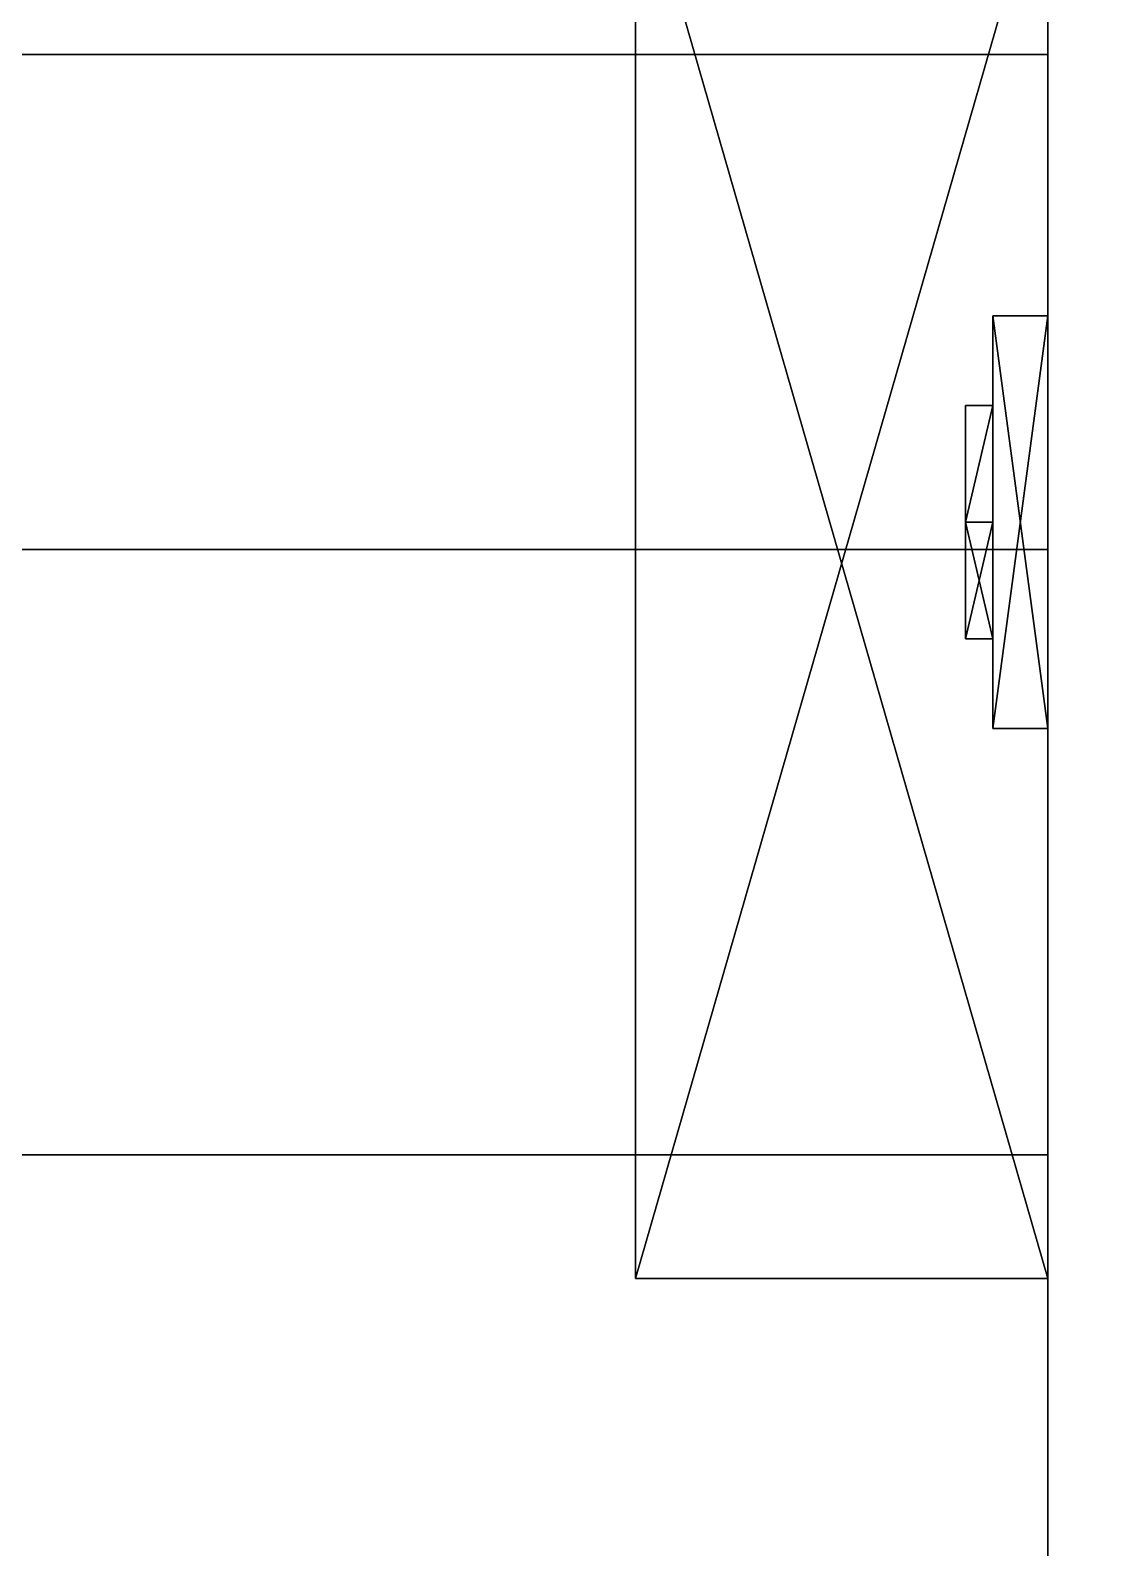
# Model space of a CAD drawing. Extents: x -100 to 4856, y -100 to 4830.
# Drawn here: x 1787.5 to 1826.6, y 505.7 to 560.9 of the extents above; entities that cross this region are included whole.
import ezdxf

# ---------------------------------------------------------------- set-up
doc = ezdxf.new("R2010")
doc.units = 0
for name, color, linetype in [('LAYER0', 7, 'CONTINUOUS'), ('LAYER1171', 253, 'CONTINUOUS'), ('LAYER1173', 253, 'CONTINUOUS'), ('LAYER1175', 253, 'CONTINUOUS'), ('LAYER1177', 253, 'CONTINUOUS'), ('LAYER1179', 253, 'CONTINUOUS'), ('LAYER1209', 7, 'CONTINUOUS'), ('LAYER835', 7, 'CONTINUOUS'), ('LAYER841', 7, 'CONTINUOUS'), ('LAYER844', 7, 'CONTINUOUS'), ('LAYER847', 7, 'CONTINUOUS'), ('LAYER851', 7, 'CONTINUOUS')]:
    doc.layers.add(name, color=color, linetype=linetype)

msp = doc.modelspace()

# ---------------------------------------------------------------- linework, layer by layer
at = {"layer": 'LAYER0', "invisible_edges": 1}
for points in [[(4856, 4830, -5), (-100, -100, -5), (-100, 4830, -5), (4856, 4830, -5)], [(-100, -100, -5), (4856, 4830, -5), (4856, -100, -5), (-100, -100, -5)], [(4856, -100), (-100, 4830), (-100, -100), (4856, -100)], [(-100, 4830), (4856, -100), (4856, 4830), (-100, 4830)]]:
    msp.add_3dface(points, dxfattribs=at)
at = {"layer": 'LAYER1171'}
for points in [[(1824.5, 515.5, 176.2174), (1809.5, 567.5, 176.2174), (1824.5, 567.5, 176.2174), (1824.5, 515.5, 176.2174)], [(1809.5, 515.5, 176.2174), (1809.5, 567.5, 176.2174), (1824.5, 515.5, 176.2174), (1809.5, 515.5, 176.2174)], [(1824.5, 567.5, 189.7826), (1809.5, 515.5, 189.7826), (1824.5, 515.5, 189.7826), (1824.5, 567.5, 189.7826)], [(1809.5, 567.5, 189.7826), (1809.5, 515.5, 189.7826), (1824.5, 567.5, 189.7826), (1809.5, 567.5, 189.7826)], [(1809.5, 515.5, 176.2174), (1809.5, 567.5, 189.7826), (1809.5, 567.5, 176.2174), (1809.5, 515.5, 176.2174)], [(1809.5, 515.5, 189.7826), (1809.5, 567.5, 189.7826), (1809.5, 515.5, 176.2174), (1809.5, 515.5, 189.7826)], [(1824.5, 535.5, 209), (1824.5, 550.5, 209), (1822.5, 550.5, 209), (1824.5, 535.5, 209)], [(1822.5, 535.5, 209), (1824.5, 535.5, 209), (1822.5, 550.5, 209), (1822.5, 535.5, 209)], [(1824.5, 550.5, 157), (1824.5, 535.5, 157), (1822.5, 535.5, 157), (1824.5, 550.5, 157)], [(1822.5, 550.5, 157), (1824.5, 550.5, 157), (1822.5, 535.5, 157), (1822.5, 550.5, 157)], [(1822.5, 550.5, 209), (1824.5, 550.5, 209), (1824.5, 550.5, 157), (1822.5, 550.5, 209)], [(1822.5, 550.5, 157), (1822.5, 550.5, 209), (1824.5, 550.5, 157), (1822.5, 550.5, 157)], [(1822.5, 535.5, 209), (1822.5, 550.5, 209), (1822.5, 550.5, 157), (1822.5, 535.5, 209)], [(1822.5, 535.5, 157), (1822.5, 535.5, 209), (1822.5, 550.5, 157), (1822.5, 535.5, 157)], [(1822.5, 547.24, 201.087), (1821.5, 543, 196.2939), (1821.5, 547.24, 201.087), (1822.5, 547.24, 201.087)], [(1822.5, 543, 196.2939), (1821.5, 543, 196.2939), (1822.5, 547.24, 201.087), (1822.5, 543, 196.2939)], [(1822.5, 547.24, 201.087), (1821.5, 543, 205.88), (1822.5, 543, 205.88), (1822.5, 547.24, 201.087)], [(1821.5, 547.24, 201.087), (1821.5, 543, 205.88), (1822.5, 547.24, 201.087), (1821.5, 547.24, 201.087)], [(1821.5, 547.24, 201.087), (1821.5, 538.76, 201.087), (1821.5, 543, 205.88), (1821.5, 547.24, 201.087)], [(1821.5, 543, 196.2939), (1821.5, 538.76, 201.087), (1821.5, 547.24, 201.087), (1821.5, 543, 196.2939)], [(1822.5, 547.24, 164.913), (1821.5, 543, 160.12), (1821.5, 547.24, 164.913), (1822.5, 547.24, 164.913)], [(1822.5, 543, 160.12), (1821.5, 543, 160.12), (1822.5, 547.24, 164.913), (1822.5, 543, 160.12)], [(1822.5, 547.24, 164.913), (1821.5, 543, 169.7061), (1822.5, 543, 169.7061), (1822.5, 547.24, 164.913)], [(1821.5, 547.24, 164.913), (1821.5, 543, 169.7061), (1822.5, 547.24, 164.913), (1821.5, 547.24, 164.913)], [(1821.5, 547.24, 164.913), (1821.5, 538.76, 164.913), (1821.5, 543, 169.7061), (1821.5, 547.24, 164.913)], [(1821.5, 543, 160.12), (1821.5, 538.76, 164.913), (1821.5, 547.24, 164.913), (1821.5, 543, 160.12)], [(1822.5, 547.24, 201.087), (1822.5, 543, 196.2939), (1822.5, 543, 205.88), (1822.5, 547.24, 201.087)], [(1822.5, 547.24, 164.913), (1822.5, 543, 160.12), (1822.5, 543, 169.7061), (1822.5, 547.24, 164.913)], [(1822.5, 543, 196.2939), (1821.5, 538.76, 201.087), (1821.5, 543, 196.2939), (1822.5, 543, 196.2939)], [(1822.5, 538.76, 201.087), (1821.5, 538.76, 201.087), (1822.5, 543, 196.2939), (1822.5, 538.76, 201.087)], [(1822.5, 538.76, 201.087), (1821.5, 543, 205.88), (1821.5, 538.76, 201.087), (1822.5, 538.76, 201.087)], [(1822.5, 543, 205.88), (1821.5, 543, 205.88), (1822.5, 538.76, 201.087), (1822.5, 543, 205.88)], [(1822.5, 543, 160.12), (1821.5, 538.76, 164.913), (1821.5, 543, 160.12), (1822.5, 543, 160.12)], [(1822.5, 538.76, 164.913), (1821.5, 538.76, 164.913), (1822.5, 543, 160.12), (1822.5, 538.76, 164.913)], [(1822.5, 538.76, 164.913), (1821.5, 543, 169.7061), (1821.5, 538.76, 164.913), (1822.5, 538.76, 164.913)], [(1822.5, 543, 169.7061), (1821.5, 543, 169.7061), (1822.5, 538.76, 164.913), (1822.5, 543, 169.7061)], [(1822.5, 543, 196.2939), (1822.5, 538.76, 201.087), (1822.5, 543, 205.88), (1822.5, 543, 196.2939)], [(1822.5, 543, 160.12), (1822.5, 538.76, 164.913), (1822.5, 543, 169.7061), (1822.5, 543, 160.12)], [(1824.5, 535.5, 157), (1824.5, 535.5, 209), (1822.5, 535.5, 209), (1824.5, 535.5, 157)], [(1822.5, 535.5, 157), (1824.5, 535.5, 157), (1822.5, 535.5, 209), (1822.5, 535.5, 157)], [(1824.5, 515.5, 189.7826), (1809.5, 515.5, 176.2174), (1824.5, 515.5, 176.2174), (1824.5, 515.5, 189.7826)], [(1809.5, 515.5, 189.7826), (1809.5, 515.5, 176.2174), (1824.5, 515.5, 189.7826), (1809.5, 515.5, 189.7826)]]:
    msp.add_3dface(points, dxfattribs=at)
at = {"layer": 'LAYER1173'}
for points in [[(1824.5, 515.5, 739.7174), (1809.5, 567.5, 739.7174), (1824.5, 567.5, 739.7174), (1824.5, 515.5, 739.7174)], [(1809.5, 515.5, 739.7174), (1809.5, 567.5, 739.7174), (1824.5, 515.5, 739.7174), (1809.5, 515.5, 739.7174)], [(1824.5, 567.5, 753.2826), (1809.5, 515.5, 753.2826), (1824.5, 515.5, 753.2826), (1824.5, 567.5, 753.2826)], [(1809.5, 567.5, 753.2826), (1809.5, 515.5, 753.2826), (1824.5, 567.5, 753.2826), (1809.5, 567.5, 753.2826)], [(1809.5, 515.5, 739.7174), (1809.5, 567.5, 753.2826), (1809.5, 567.5, 739.7174), (1809.5, 515.5, 739.7174)], [(1809.5, 515.5, 753.2826), (1809.5, 567.5, 753.2826), (1809.5, 515.5, 739.7174), (1809.5, 515.5, 753.2826)], [(1824.5, 535.5, 772.5), (1824.5, 550.5, 772.5), (1822.5, 550.5, 772.5), (1824.5, 535.5, 772.5)], [(1822.5, 535.5, 772.5), (1824.5, 535.5, 772.5), (1822.5, 550.5, 772.5), (1822.5, 535.5, 772.5)], [(1824.5, 550.5, 720.5), (1824.5, 535.5, 720.5), (1822.5, 535.5, 720.5), (1824.5, 550.5, 720.5)], [(1822.5, 550.5, 720.5), (1824.5, 550.5, 720.5), (1822.5, 535.5, 720.5), (1822.5, 550.5, 720.5)], [(1822.5, 550.5, 772.5), (1824.5, 550.5, 772.5), (1824.5, 550.5, 720.5), (1822.5, 550.5, 772.5)], [(1822.5, 550.5, 720.5), (1822.5, 550.5, 772.5), (1824.5, 550.5, 720.5), (1822.5, 550.5, 720.5)], [(1822.5, 535.5, 772.5), (1822.5, 550.5, 772.5), (1822.5, 550.5, 720.5), (1822.5, 535.5, 772.5)], [(1822.5, 535.5, 720.5), (1822.5, 535.5, 772.5), (1822.5, 550.5, 720.5), (1822.5, 535.5, 720.5)], [(1822.5, 547.24, 764.587), (1821.5, 543, 759.7939), (1821.5, 547.24, 764.587), (1822.5, 547.24, 764.587)], [(1822.5, 543, 759.7939), (1821.5, 543, 759.7939), (1822.5, 547.24, 764.587), (1822.5, 543, 759.7939)], [(1822.5, 547.24, 764.587), (1821.5, 543, 769.38), (1822.5, 543, 769.38), (1822.5, 547.24, 764.587)], [(1821.5, 547.24, 764.587), (1821.5, 543, 769.38), (1822.5, 547.24, 764.587), (1821.5, 547.24, 764.587)], [(1821.5, 547.24, 764.587), (1821.5, 538.76, 764.587), (1821.5, 543, 769.38), (1821.5, 547.24, 764.587)], [(1821.5, 543, 759.7939), (1821.5, 538.76, 764.587), (1821.5, 547.24, 764.587), (1821.5, 543, 759.7939)], [(1822.5, 547.24, 728.413), (1821.5, 543, 723.62), (1821.5, 547.24, 728.413), (1822.5, 547.24, 728.413)], [(1822.5, 543, 723.62), (1821.5, 543, 723.62), (1822.5, 547.24, 728.413), (1822.5, 543, 723.62)], [(1822.5, 547.24, 728.413), (1821.5, 543, 733.2061), (1822.5, 543, 733.2061), (1822.5, 547.24, 728.413)], [(1821.5, 547.24, 728.413), (1821.5, 543, 733.2061), (1822.5, 547.24, 728.413), (1821.5, 547.24, 728.413)], [(1821.5, 547.24, 728.413), (1821.5, 538.76, 728.413), (1821.5, 543, 733.2061), (1821.5, 547.24, 728.413)], [(1821.5, 543, 723.62), (1821.5, 538.76, 728.413), (1821.5, 547.24, 728.413), (1821.5, 543, 723.62)], [(1822.5, 547.24, 764.587), (1822.5, 543, 759.7939), (1822.5, 543, 769.38), (1822.5, 547.24, 764.587)], [(1822.5, 547.24, 728.413), (1822.5, 543, 723.62), (1822.5, 543, 733.2061), (1822.5, 547.24, 728.413)], [(1822.5, 543, 759.7939), (1821.5, 538.76, 764.587), (1821.5, 543, 759.7939), (1822.5, 543, 759.7939)], [(1822.5, 538.76, 764.587), (1821.5, 538.76, 764.587), (1822.5, 543, 759.7939), (1822.5, 538.76, 764.587)], [(1822.5, 538.76, 764.587), (1821.5, 543, 769.38), (1821.5, 538.76, 764.587), (1822.5, 538.76, 764.587)], [(1822.5, 543, 769.38), (1821.5, 543, 769.38), (1822.5, 538.76, 764.587), (1822.5, 543, 769.38)], [(1822.5, 543, 723.62), (1821.5, 538.76, 728.413), (1821.5, 543, 723.62), (1822.5, 543, 723.62)], [(1822.5, 538.76, 728.413), (1821.5, 538.76, 728.413), (1822.5, 543, 723.62), (1822.5, 538.76, 728.413)], [(1822.5, 538.76, 728.413), (1821.5, 543, 733.2061), (1821.5, 538.76, 728.413), (1822.5, 538.76, 728.413)], [(1822.5, 543, 733.2061), (1821.5, 543, 733.2061), (1822.5, 538.76, 728.413), (1822.5, 543, 733.2061)], [(1822.5, 543, 759.7939), (1822.5, 538.76, 764.587), (1822.5, 543, 769.38), (1822.5, 543, 759.7939)], [(1822.5, 543, 723.62), (1822.5, 538.76, 728.413), (1822.5, 543, 733.2061), (1822.5, 543, 723.62)], [(1824.5, 535.5, 720.5), (1824.5, 535.5, 772.5), (1822.5, 535.5, 772.5), (1824.5, 535.5, 720.5)], [(1822.5, 535.5, 720.5), (1824.5, 535.5, 720.5), (1822.5, 535.5, 772.5), (1822.5, 535.5, 720.5)], [(1824.5, 515.5, 753.2826), (1809.5, 515.5, 739.7174), (1824.5, 515.5, 739.7174), (1824.5, 515.5, 753.2826)], [(1809.5, 515.5, 753.2826), (1809.5, 515.5, 739.7174), (1824.5, 515.5, 753.2826), (1809.5, 515.5, 753.2826)]]:
    msp.add_3dface(points, dxfattribs=at)
at = {"layer": 'LAYER1175'}
for points in [[(1824.5, 515.5, 1303.217), (1809.5, 567.5, 1303.217), (1824.5, 567.5, 1303.217), (1824.5, 515.5, 1303.217)], [(1809.5, 515.5, 1303.217), (1809.5, 567.5, 1303.217), (1824.5, 515.5, 1303.217), (1809.5, 515.5, 1303.217)], [(1824.5, 567.5, 1316.783), (1809.5, 515.5, 1316.783), (1824.5, 515.5, 1316.783), (1824.5, 567.5, 1316.783)], [(1809.5, 567.5, 1316.783), (1809.5, 515.5, 1316.783), (1824.5, 567.5, 1316.783), (1809.5, 567.5, 1316.783)], [(1809.5, 515.5, 1303.217), (1809.5, 567.5, 1316.783), (1809.5, 567.5, 1303.217), (1809.5, 515.5, 1303.217)], [(1809.5, 515.5, 1316.783), (1809.5, 567.5, 1316.783), (1809.5, 515.5, 1303.217), (1809.5, 515.5, 1316.783)], [(1824.5, 535.5, 1336), (1824.5, 550.5, 1336), (1822.5, 550.5, 1336), (1824.5, 535.5, 1336)], [(1822.5, 535.5, 1336), (1824.5, 535.5, 1336), (1822.5, 550.5, 1336), (1822.5, 535.5, 1336)], [(1824.5, 550.5, 1284), (1824.5, 535.5, 1284), (1822.5, 535.5, 1284), (1824.5, 550.5, 1284)], [(1822.5, 550.5, 1284), (1824.5, 550.5, 1284), (1822.5, 535.5, 1284), (1822.5, 550.5, 1284)], [(1822.5, 550.5, 1336), (1824.5, 550.5, 1336), (1824.5, 550.5, 1284), (1822.5, 550.5, 1336)], [(1822.5, 550.5, 1284), (1822.5, 550.5, 1336), (1824.5, 550.5, 1284), (1822.5, 550.5, 1284)], [(1822.5, 535.5, 1336), (1822.5, 550.5, 1336), (1822.5, 550.5, 1284), (1822.5, 535.5, 1336)], [(1822.5, 535.5, 1284), (1822.5, 535.5, 1336), (1822.5, 550.5, 1284), (1822.5, 535.5, 1284)], [(1822.5, 547.24, 1328.087), (1821.5, 543, 1323.294), (1821.5, 547.24, 1328.087), (1822.5, 547.24, 1328.087)], [(1822.5, 543, 1323.294), (1821.5, 543, 1323.294), (1822.5, 547.24, 1328.087), (1822.5, 543, 1323.294)], [(1822.5, 547.24, 1328.087), (1821.5, 543, 1332.88), (1822.5, 543, 1332.88), (1822.5, 547.24, 1328.087)], [(1821.5, 547.24, 1328.087), (1821.5, 543, 1332.88), (1822.5, 547.24, 1328.087), (1821.5, 547.24, 1328.087)], [(1821.5, 547.24, 1328.087), (1821.5, 538.76, 1328.087), (1821.5, 543, 1332.88), (1821.5, 547.24, 1328.087)], [(1821.5, 543, 1323.294), (1821.5, 538.76, 1328.087), (1821.5, 547.24, 1328.087), (1821.5, 543, 1323.294)], [(1822.5, 547.24, 1291.913), (1821.5, 543, 1287.12), (1821.5, 547.24, 1291.913), (1822.5, 547.24, 1291.913)], [(1822.5, 543, 1287.12), (1821.5, 543, 1287.12), (1822.5, 547.24, 1291.913), (1822.5, 543, 1287.12)], [(1822.5, 547.24, 1291.913), (1821.5, 543, 1296.706), (1822.5, 543, 1296.706), (1822.5, 547.24, 1291.913)], [(1821.5, 547.24, 1291.913), (1821.5, 543, 1296.706), (1822.5, 547.24, 1291.913), (1821.5, 547.24, 1291.913)], [(1821.5, 547.24, 1291.913), (1821.5, 538.76, 1291.913), (1821.5, 543, 1296.706), (1821.5, 547.24, 1291.913)], [(1821.5, 543, 1287.12), (1821.5, 538.76, 1291.913), (1821.5, 547.24, 1291.913), (1821.5, 543, 1287.12)], [(1822.5, 547.24, 1328.087), (1822.5, 543, 1323.294), (1822.5, 543, 1332.88), (1822.5, 547.24, 1328.087)], [(1822.5, 547.24, 1291.913), (1822.5, 543, 1287.12), (1822.5, 543, 1296.706), (1822.5, 547.24, 1291.913)], [(1822.5, 543, 1323.294), (1821.5, 538.76, 1328.087), (1821.5, 543, 1323.294), (1822.5, 543, 1323.294)], [(1822.5, 538.76, 1328.087), (1821.5, 538.76, 1328.087), (1822.5, 543, 1323.294), (1822.5, 538.76, 1328.087)], [(1822.5, 538.76, 1328.087), (1821.5, 543, 1332.88), (1821.5, 538.76, 1328.087), (1822.5, 538.76, 1328.087)], [(1822.5, 543, 1332.88), (1821.5, 543, 1332.88), (1822.5, 538.76, 1328.087), (1822.5, 543, 1332.88)], [(1822.5, 543, 1287.12), (1821.5, 538.76, 1291.913), (1821.5, 543, 1287.12), (1822.5, 543, 1287.12)], [(1822.5, 538.76, 1291.913), (1821.5, 538.76, 1291.913), (1822.5, 543, 1287.12), (1822.5, 538.76, 1291.913)], [(1822.5, 538.76, 1291.913), (1821.5, 543, 1296.706), (1821.5, 538.76, 1291.913), (1822.5, 538.76, 1291.913)], [(1822.5, 543, 1296.706), (1821.5, 543, 1296.706), (1822.5, 538.76, 1291.913), (1822.5, 543, 1296.706)], [(1822.5, 543, 1323.294), (1822.5, 538.76, 1328.087), (1822.5, 543, 1332.88), (1822.5, 543, 1323.294)], [(1822.5, 543, 1287.12), (1822.5, 538.76, 1291.913), (1822.5, 543, 1296.706), (1822.5, 543, 1287.12)], [(1824.5, 535.5, 1284), (1824.5, 535.5, 1336), (1822.5, 535.5, 1336), (1824.5, 535.5, 1284)], [(1822.5, 535.5, 1284), (1824.5, 535.5, 1284), (1822.5, 535.5, 1336), (1822.5, 535.5, 1284)], [(1824.5, 515.5, 1316.783), (1809.5, 515.5, 1303.217), (1824.5, 515.5, 1303.217), (1824.5, 515.5, 1316.783)], [(1809.5, 515.5, 1316.783), (1809.5, 515.5, 1303.217), (1824.5, 515.5, 1316.783), (1809.5, 515.5, 1316.783)]]:
    msp.add_3dface(points, dxfattribs=at)
at = {"layer": 'LAYER1177'}
for points in [[(1824.5, 515.5, 1866.717), (1809.5, 567.5, 1866.717), (1824.5, 567.5, 1866.717), (1824.5, 515.5, 1866.717)], [(1809.5, 515.5, 1866.717), (1809.5, 567.5, 1866.717), (1824.5, 515.5, 1866.717), (1809.5, 515.5, 1866.717)], [(1824.5, 567.5, 1880.283), (1809.5, 515.5, 1880.283), (1824.5, 515.5, 1880.283), (1824.5, 567.5, 1880.283)], [(1809.5, 567.5, 1880.283), (1809.5, 515.5, 1880.283), (1824.5, 567.5, 1880.283), (1809.5, 567.5, 1880.283)], [(1809.5, 515.5, 1866.717), (1809.5, 567.5, 1880.283), (1809.5, 567.5, 1866.717), (1809.5, 515.5, 1866.717)], [(1809.5, 515.5, 1880.283), (1809.5, 567.5, 1880.283), (1809.5, 515.5, 1866.717), (1809.5, 515.5, 1880.283)], [(1824.5, 535.5, 1899.5), (1824.5, 550.5, 1899.5), (1822.5, 550.5, 1899.5), (1824.5, 535.5, 1899.5)], [(1822.5, 535.5, 1899.5), (1824.5, 535.5, 1899.5), (1822.5, 550.5, 1899.5), (1822.5, 535.5, 1899.5)], [(1824.5, 550.5, 1847.5), (1824.5, 535.5, 1847.5), (1822.5, 535.5, 1847.5), (1824.5, 550.5, 1847.5)], [(1822.5, 550.5, 1847.5), (1824.5, 550.5, 1847.5), (1822.5, 535.5, 1847.5), (1822.5, 550.5, 1847.5)], [(1822.5, 550.5, 1899.5), (1824.5, 550.5, 1899.5), (1824.5, 550.5, 1847.5), (1822.5, 550.5, 1899.5)], [(1822.5, 550.5, 1847.5), (1822.5, 550.5, 1899.5), (1824.5, 550.5, 1847.5), (1822.5, 550.5, 1847.5)], [(1822.5, 535.5, 1899.5), (1822.5, 550.5, 1899.5), (1822.5, 550.5, 1847.5), (1822.5, 535.5, 1899.5)], [(1822.5, 535.5, 1847.5), (1822.5, 535.5, 1899.5), (1822.5, 550.5, 1847.5), (1822.5, 535.5, 1847.5)], [(1822.5, 547.24, 1891.587), (1821.5, 543, 1886.794), (1821.5, 547.24, 1891.587), (1822.5, 547.24, 1891.587)], [(1822.5, 543, 1886.794), (1821.5, 543, 1886.794), (1822.5, 547.24, 1891.587), (1822.5, 543, 1886.794)], [(1822.5, 547.24, 1891.587), (1821.5, 543, 1896.38), (1822.5, 543, 1896.38), (1822.5, 547.24, 1891.587)], [(1821.5, 547.24, 1891.587), (1821.5, 543, 1896.38), (1822.5, 547.24, 1891.587), (1821.5, 547.24, 1891.587)], [(1821.5, 547.24, 1891.587), (1821.5, 538.76, 1891.587), (1821.5, 543, 1896.38), (1821.5, 547.24, 1891.587)], [(1821.5, 543, 1886.794), (1821.5, 538.76, 1891.587), (1821.5, 547.24, 1891.587), (1821.5, 543, 1886.794)], [(1822.5, 547.24, 1855.413), (1821.5, 543, 1850.62), (1821.5, 547.24, 1855.413), (1822.5, 547.24, 1855.413)], [(1822.5, 543, 1850.62), (1821.5, 543, 1850.62), (1822.5, 547.24, 1855.413), (1822.5, 543, 1850.62)], [(1822.5, 547.24, 1855.413), (1821.5, 543, 1860.206), (1822.5, 543, 1860.206), (1822.5, 547.24, 1855.413)], [(1821.5, 547.24, 1855.413), (1821.5, 543, 1860.206), (1822.5, 547.24, 1855.413), (1821.5, 547.24, 1855.413)], [(1821.5, 547.24, 1855.413), (1821.5, 538.76, 1855.413), (1821.5, 543, 1860.206), (1821.5, 547.24, 1855.413)], [(1821.5, 543, 1850.62), (1821.5, 538.76, 1855.413), (1821.5, 547.24, 1855.413), (1821.5, 543, 1850.62)], [(1822.5, 547.24, 1891.587), (1822.5, 543, 1886.794), (1822.5, 543, 1896.38), (1822.5, 547.24, 1891.587)], [(1822.5, 547.24, 1855.413), (1822.5, 543, 1850.62), (1822.5, 543, 1860.206), (1822.5, 547.24, 1855.413)], [(1822.5, 543, 1886.794), (1821.5, 538.76, 1891.587), (1821.5, 543, 1886.794), (1822.5, 543, 1886.794)], [(1822.5, 538.76, 1891.587), (1821.5, 538.76, 1891.587), (1822.5, 543, 1886.794), (1822.5, 538.76, 1891.587)], [(1822.5, 538.76, 1891.587), (1821.5, 543, 1896.38), (1821.5, 538.76, 1891.587), (1822.5, 538.76, 1891.587)], [(1822.5, 543, 1896.38), (1821.5, 543, 1896.38), (1822.5, 538.76, 1891.587), (1822.5, 543, 1896.38)], [(1822.5, 543, 1850.62), (1821.5, 538.76, 1855.413), (1821.5, 543, 1850.62), (1822.5, 543, 1850.62)], [(1822.5, 538.76, 1855.413), (1821.5, 538.76, 1855.413), (1822.5, 543, 1850.62), (1822.5, 538.76, 1855.413)], [(1822.5, 538.76, 1855.413), (1821.5, 543, 1860.206), (1821.5, 538.76, 1855.413), (1822.5, 538.76, 1855.413)], [(1822.5, 543, 1860.206), (1821.5, 543, 1860.206), (1822.5, 538.76, 1855.413), (1822.5, 543, 1860.206)], [(1822.5, 543, 1886.794), (1822.5, 538.76, 1891.587), (1822.5, 543, 1896.38), (1822.5, 543, 1886.794)], [(1822.5, 543, 1850.62), (1822.5, 538.76, 1855.413), (1822.5, 543, 1860.206), (1822.5, 543, 1850.62)], [(1824.5, 535.5, 1847.5), (1824.5, 535.5, 1899.5), (1822.5, 535.5, 1899.5), (1824.5, 535.5, 1847.5)], [(1822.5, 535.5, 1847.5), (1824.5, 535.5, 1847.5), (1822.5, 535.5, 1899.5), (1822.5, 535.5, 1847.5)], [(1824.5, 515.5, 1880.283), (1809.5, 515.5, 1866.717), (1824.5, 515.5, 1866.717), (1824.5, 515.5, 1880.283)], [(1809.5, 515.5, 1880.283), (1809.5, 515.5, 1866.717), (1824.5, 515.5, 1880.283), (1809.5, 515.5, 1880.283)]]:
    msp.add_3dface(points, dxfattribs=at)
at = {"layer": 'LAYER1179'}
for points in [[(1824.5, 515.5, 2430.217), (1809.5, 567.5, 2430.217), (1824.5, 567.5, 2430.217), (1824.5, 515.5, 2430.217)], [(1809.5, 515.5, 2430.217), (1809.5, 567.5, 2430.217), (1824.5, 515.5, 2430.217), (1809.5, 515.5, 2430.217)], [(1824.5, 567.5, 2443.783), (1809.5, 515.5, 2443.783), (1824.5, 515.5, 2443.783), (1824.5, 567.5, 2443.783)], [(1809.5, 567.5, 2443.783), (1809.5, 515.5, 2443.783), (1824.5, 567.5, 2443.783), (1809.5, 567.5, 2443.783)], [(1809.5, 515.5, 2430.217), (1809.5, 567.5, 2443.783), (1809.5, 567.5, 2430.217), (1809.5, 515.5, 2430.217)], [(1809.5, 515.5, 2443.783), (1809.5, 567.5, 2443.783), (1809.5, 515.5, 2430.217), (1809.5, 515.5, 2443.783)], [(1824.5, 535.5, 2463), (1824.5, 550.5, 2463), (1822.5, 550.5, 2463), (1824.5, 535.5, 2463)], [(1822.5, 535.5, 2463), (1824.5, 535.5, 2463), (1822.5, 550.5, 2463), (1822.5, 535.5, 2463)], [(1824.5, 550.5, 2411), (1824.5, 535.5, 2411), (1822.5, 535.5, 2411), (1824.5, 550.5, 2411)], [(1822.5, 550.5, 2411), (1824.5, 550.5, 2411), (1822.5, 535.5, 2411), (1822.5, 550.5, 2411)], [(1822.5, 550.5, 2463), (1824.5, 550.5, 2463), (1824.5, 550.5, 2411), (1822.5, 550.5, 2463)], [(1822.5, 550.5, 2411), (1822.5, 550.5, 2463), (1824.5, 550.5, 2411), (1822.5, 550.5, 2411)], [(1822.5, 535.5, 2463), (1822.5, 550.5, 2463), (1822.5, 550.5, 2411), (1822.5, 535.5, 2463)], [(1822.5, 535.5, 2411), (1822.5, 535.5, 2463), (1822.5, 550.5, 2411), (1822.5, 535.5, 2411)], [(1822.5, 547.24, 2455.087), (1821.5, 543, 2450.294), (1821.5, 547.24, 2455.087), (1822.5, 547.24, 2455.087)], [(1822.5, 543, 2450.294), (1821.5, 543, 2450.294), (1822.5, 547.24, 2455.087), (1822.5, 543, 2450.294)], [(1822.5, 547.24, 2455.087), (1821.5, 543, 2459.88), (1822.5, 543, 2459.88), (1822.5, 547.24, 2455.087)], [(1821.5, 547.24, 2455.087), (1821.5, 543, 2459.88), (1822.5, 547.24, 2455.087), (1821.5, 547.24, 2455.087)], [(1821.5, 547.24, 2455.087), (1821.5, 538.76, 2455.087), (1821.5, 543, 2459.88), (1821.5, 547.24, 2455.087)], [(1821.5, 543, 2450.294), (1821.5, 538.76, 2455.087), (1821.5, 547.24, 2455.087), (1821.5, 543, 2450.294)], [(1822.5, 547.24, 2418.913), (1821.5, 543, 2414.12), (1821.5, 547.24, 2418.913), (1822.5, 547.24, 2418.913)], [(1822.5, 543, 2414.12), (1821.5, 543, 2414.12), (1822.5, 547.24, 2418.913), (1822.5, 543, 2414.12)], [(1822.5, 547.24, 2418.913), (1821.5, 543, 2423.706), (1822.5, 543, 2423.706), (1822.5, 547.24, 2418.913)], [(1821.5, 547.24, 2418.913), (1821.5, 543, 2423.706), (1822.5, 547.24, 2418.913), (1821.5, 547.24, 2418.913)], [(1821.5, 547.24, 2418.913), (1821.5, 538.76, 2418.913), (1821.5, 543, 2423.706), (1821.5, 547.24, 2418.913)], [(1821.5, 543, 2414.12), (1821.5, 538.76, 2418.913), (1821.5, 547.24, 2418.913), (1821.5, 543, 2414.12)], [(1822.5, 547.24, 2455.087), (1822.5, 543, 2450.294), (1822.5, 543, 2459.88), (1822.5, 547.24, 2455.087)], [(1822.5, 547.24, 2418.913), (1822.5, 543, 2414.12), (1822.5, 543, 2423.706), (1822.5, 547.24, 2418.913)], [(1822.5, 543, 2450.294), (1821.5, 538.76, 2455.087), (1821.5, 543, 2450.294), (1822.5, 543, 2450.294)], [(1822.5, 538.76, 2455.087), (1821.5, 538.76, 2455.087), (1822.5, 543, 2450.294), (1822.5, 538.76, 2455.087)], [(1822.5, 538.76, 2455.087), (1821.5, 543, 2459.88), (1821.5, 538.76, 2455.087), (1822.5, 538.76, 2455.087)], [(1822.5, 543, 2459.88), (1821.5, 543, 2459.88), (1822.5, 538.76, 2455.087), (1822.5, 543, 2459.88)], [(1822.5, 543, 2414.12), (1821.5, 538.76, 2418.913), (1821.5, 543, 2414.12), (1822.5, 543, 2414.12)], [(1822.5, 538.76, 2418.913), (1821.5, 538.76, 2418.913), (1822.5, 543, 2414.12), (1822.5, 538.76, 2418.913)], [(1822.5, 538.76, 2418.913), (1821.5, 543, 2423.706), (1821.5, 538.76, 2418.913), (1822.5, 538.76, 2418.913)], [(1822.5, 543, 2423.706), (1821.5, 543, 2423.706), (1822.5, 538.76, 2418.913), (1822.5, 543, 2423.706)], [(1822.5, 543, 2450.294), (1822.5, 538.76, 2455.087), (1822.5, 543, 2459.88), (1822.5, 543, 2450.294)], [(1822.5, 543, 2414.12), (1822.5, 538.76, 2418.913), (1822.5, 543, 2423.706), (1822.5, 543, 2414.12)], [(1824.5, 535.5, 2411), (1824.5, 535.5, 2463), (1822.5, 535.5, 2463), (1824.5, 535.5, 2411)], [(1822.5, 535.5, 2411), (1824.5, 535.5, 2411), (1822.5, 535.5, 2463), (1822.5, 535.5, 2411)], [(1824.5, 515.5, 2443.783), (1809.5, 515.5, 2430.217), (1824.5, 515.5, 2430.217), (1824.5, 515.5, 2443.783)], [(1809.5, 515.5, 2443.783), (1809.5, 515.5, 2430.217), (1824.5, 515.5, 2443.783), (1809.5, 515.5, 2443.783)]]:
    msp.add_3dface(points, dxfattribs=at)
at = {"layer": 'LAYER1209', "invisible_edges": 1}
for points in [[(1824.5, 44.6, 1984), (1040.5, 520, 1984), (1040.5, 44.6, 1984), (1824.5, 44.6, 1984)], [(1040.5, 520, 1984), (1824.5, 44.6, 1984), (1824.5, 520, 1984), (1040.5, 520, 1984)], [(1824.5, 520, 1966), (1040.5, 520, 1984), (1824.5, 520, 1984), (1824.5, 520, 1966)], [(1040.5, 520, 1984), (1824.5, 520, 1966), (1040.5, 520, 1966), (1040.5, 520, 1984)], [(1824.5, 520, 1966), (1040.5, 44.6, 1966), (1040.5, 520, 1966), (1824.5, 520, 1966)], [(1040.5, 44.6, 1966), (1824.5, 520, 1966), (1824.5, 44.6, 1966), (1040.5, 44.6, 1966)], [(1824.5, 44.6, 1984), (1824.5, 520, 1966), (1824.5, 520, 1984), (1824.5, 44.6, 1984)], [(1824.5, 520, 1966), (1824.5, 44.6, 1984), (1824.5, 44.6, 1966), (1824.5, 520, 1966)]]:
    msp.add_3dface(points, dxfattribs=at)
at = {"layer": 'LAYER835', "invisible_edges": 1}
for points in [[(1824.5, 44.6, 866), (1040.5, 520, 866), (1040.5, 44.6, 866), (1824.5, 44.6, 866)], [(1040.5, 520, 866), (1824.5, 44.6, 866), (1824.5, 520, 866), (1040.5, 520, 866)], [(1824.5, 520, 848), (1040.5, 520, 866), (1824.5, 520, 866), (1824.5, 520, 848)], [(1040.5, 520, 866), (1824.5, 520, 848), (1040.5, 520, 848), (1040.5, 520, 866)], [(1824.5, 520, 848), (1040.5, 44.6, 848), (1040.5, 520, 848), (1824.5, 520, 848)], [(1040.5, 44.6, 848), (1824.5, 520, 848), (1824.5, 44.6, 848), (1040.5, 44.6, 848)], [(1824.5, 44.6, 866), (1824.5, 520, 848), (1824.5, 520, 866), (1824.5, 44.6, 866)], [(1824.5, 520, 848), (1824.5, 44.6, 866), (1824.5, 44.6, 848), (1824.5, 520, 848)]]:
    msp.add_3dface(points, dxfattribs=at)
at = {"layer": 'LAYER841', "invisible_edges": 1}
for points in [[(1824.5, 20, 2540), (1824.5, 580), (1824.5, 20), (1824.5, 20, 2540)], [(1824.5, 580), (1824.5, 20, 2540), (1824.5, 580, 2540), (1824.5, 580)], [(1842.5, 20), (1824.5, 580), (1842.5, 580), (1842.5, 20)], [(1824.5, 580), (1842.5, 20), (1824.5, 20), (1824.5, 580)], [(1824.5, 20, 2540), (1842.5, 580, 2540), (1824.5, 580, 2540), (1824.5, 20, 2540)], [(1842.5, 580, 2540), (1824.5, 20, 2540), (1842.5, 20, 2540), (1842.5, 580, 2540)]]:
    msp.add_3dface(points, dxfattribs=at)
at = {"layer": 'LAYER844', "invisible_edges": 1}
for points in [[(1040.5, 20, 80), (1824.5, 580, 80), (1824.5, 20, 80), (1040.5, 20, 80)], [(1824.5, 580, 80), (1040.5, 20, 80), (1040.5, 580, 80), (1824.5, 580, 80)], [(1040.5, 580, 98), (1824.5, 20, 98), (1824.5, 580, 98), (1040.5, 580, 98)], [(1824.5, 20, 98), (1040.5, 580, 98), (1040.5, 20, 98), (1824.5, 20, 98)], [(1824.5, 20, 98), (1824.5, 580, 80), (1824.5, 580, 98), (1824.5, 20, 98)], [(1824.5, 580, 80), (1824.5, 20, 98), (1824.5, 20, 80), (1824.5, 580, 80)]]:
    msp.add_3dface(points, dxfattribs=at)
at = {"layer": 'LAYER847', "invisible_edges": 1}
for points in [[(1040.5, 560), (1824.5, 542), (1040.5, 542), (1040.5, 560)], [(1824.5, 542), (1040.5, 560), (1824.5, 560), (1824.5, 542)], [(1824.5, 560, 80), (1040.5, 542, 80), (1824.5, 542, 80), (1824.5, 560, 80)], [(1040.5, 542, 80), (1824.5, 560, 80), (1040.5, 560, 80), (1040.5, 542, 80)], [(1040.5, 560), (1824.5, 560, 80), (1824.5, 560), (1040.5, 560)], [(1824.5, 560, 80), (1040.5, 560), (1040.5, 560, 80), (1824.5, 560, 80)], [(1824.5, 560, 80), (1824.5, 542), (1824.5, 560), (1824.5, 560, 80)], [(1824.5, 542), (1824.5, 560, 80), (1824.5, 542, 80), (1824.5, 542)], [(1040.5, 542, 80), (1824.5, 542), (1824.5, 542, 80), (1040.5, 542, 80)], [(1824.5, 542), (1040.5, 542, 80), (1040.5, 542), (1824.5, 542)]]:
    msp.add_3dface(points, dxfattribs=at)
at = {"layer": 'LAYER851', "invisible_edges": 1}
for points in [[(1824.5, 20, 2539), (1040.5, 580, 2539), (1040.5, 20, 2539), (1824.5, 20, 2539)], [(1040.5, 580, 2539), (1824.5, 20, 2539), (1824.5, 580, 2539), (1040.5, 580, 2539)], [(1824.5, 580, 2521), (1040.5, 20, 2521), (1040.5, 580, 2521), (1824.5, 580, 2521)], [(1040.5, 20, 2521), (1824.5, 580, 2521), (1824.5, 20, 2521), (1040.5, 20, 2521)], [(1824.5, 20, 2539), (1824.5, 580, 2521), (1824.5, 580, 2539), (1824.5, 20, 2539)], [(1824.5, 580, 2521), (1824.5, 20, 2539), (1824.5, 20, 2521), (1824.5, 580, 2521)]]:
    msp.add_3dface(points, dxfattribs=at)

doc.saveas('drawing.dxf')
